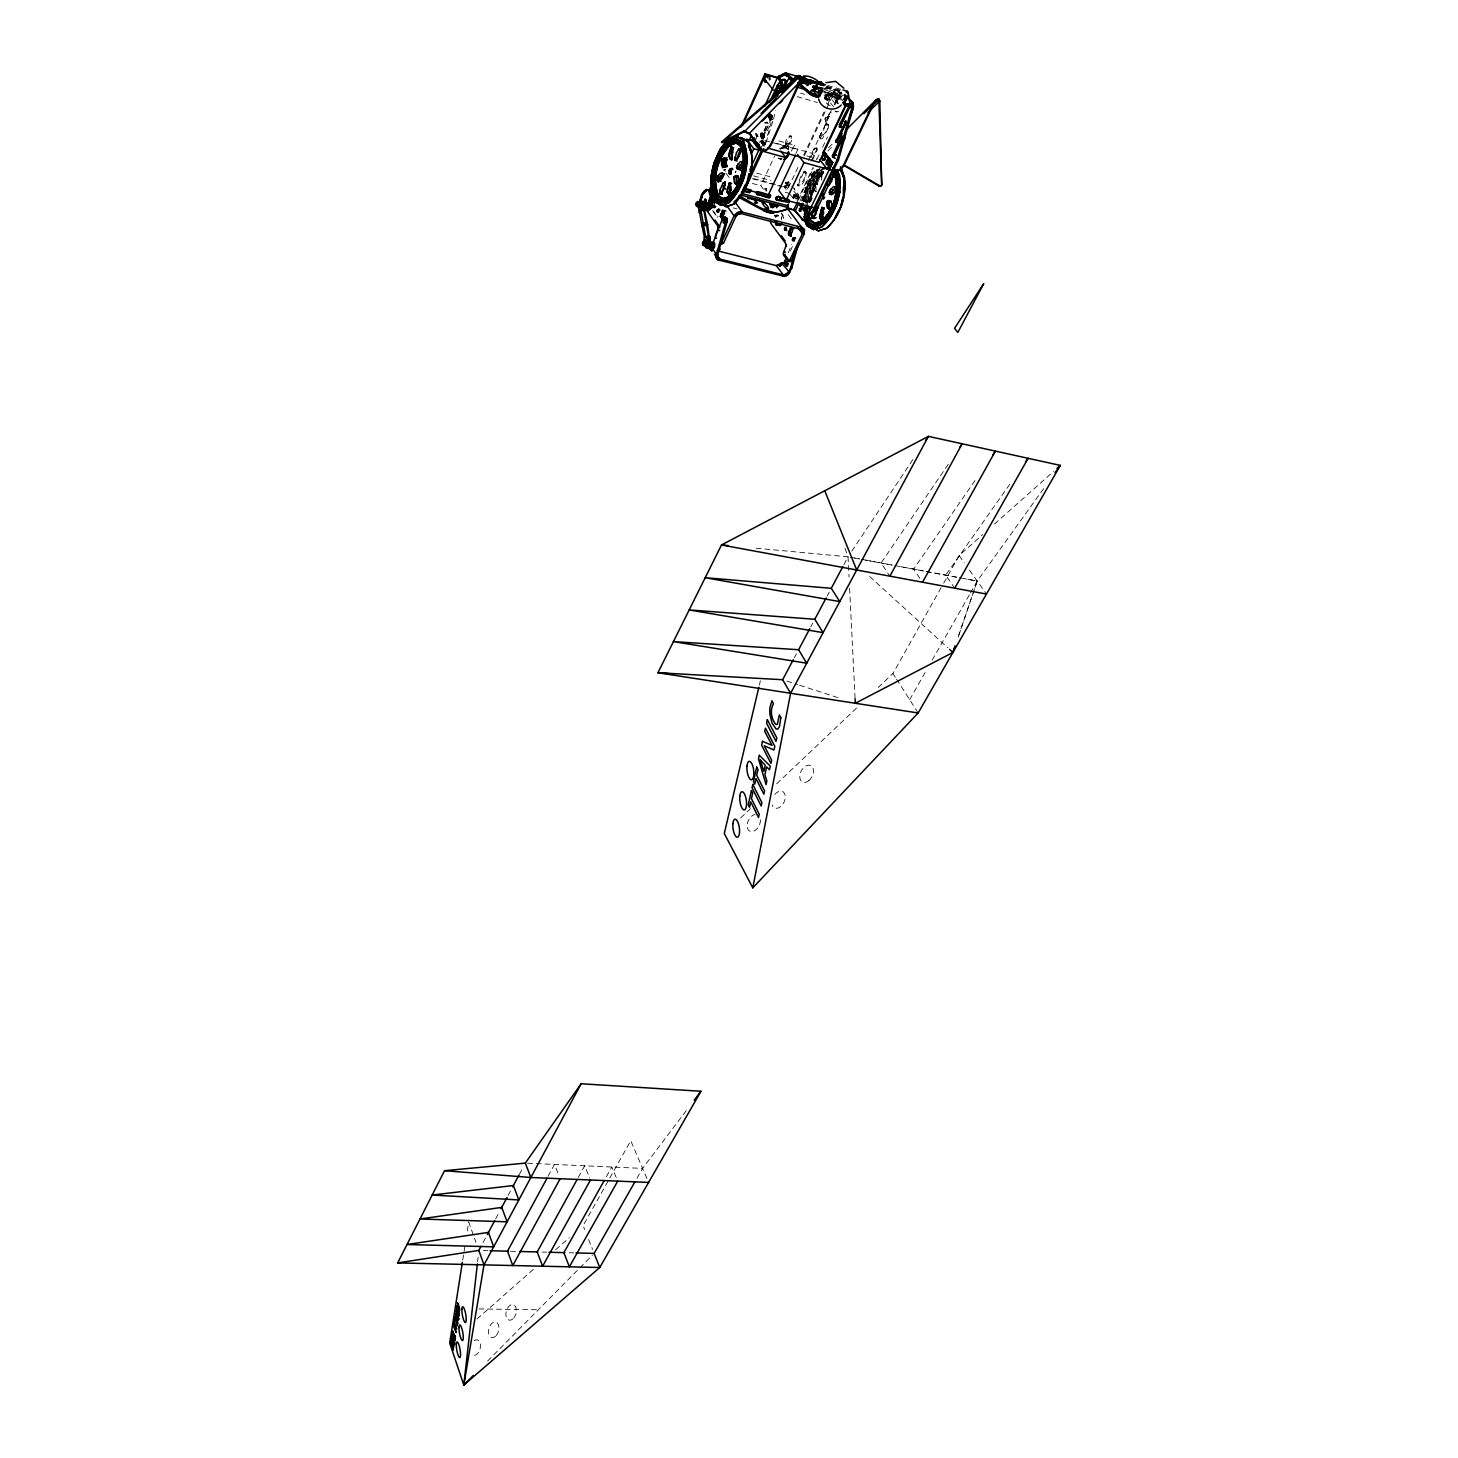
<?xml version="1.0" encoding="UTF-8"?>
<svg xmlns="http://www.w3.org/2000/svg" width="1458" height="1458" viewBox="0 0 1458 1458"><rect width="100%" height="100%" fill="white"/><g stroke="black" fill="none" stroke-linecap="round" stroke-linejoin="round"><path stroke-width="0.75" stroke-dasharray="5 3.75" d="M809.883 201.496L809.7 202.498L812.689 189.157L818.576 176.801L823.241 171.607L818.904 176.29L812.981 188.611M806.146 205.45C806.183 192.602 810.648 178.824 820.763 170.276M807.513 201.386C808.935 190.032 813.181 178.477 822.002 170.768C812.379 179.571 807.313 192.893 807.495 205.797M788.541 146.693L788.523 150.028L788.778 146.748M829.128 97.048C826.322 90.451 824.718 101.932 828.527 95.681C823.223 92.875 827.998 101.659 828.253 95.135M785.461 185.622C788.65 187.225 788.778 181.321 785.534 182.45M803.504 198.306L803.449 200.712L803.631 199.637M815.97 191.709L813.236 188.191L813.4 184.473L817.719 183.927L815.551 183.343L813.4 184.473L813.582 189.704L815.004 191.527M817.719 183.927L815.551 185.075L816.334 191.417L814.184 190.834M803.941 198.361L803.85 200.111L803.558 198.179M783.365 218.39L783.438 217.023M826.176 97.595L827.051 95.809L833.247 94.442L824.973 91.453M820.216 138.619C822.585 134.592 827.014 120.759 825.374 120.03C827.67 120.704 828.217 116.348 825.738 117.169M803.923 201.751L807.039 187.626L803.923 201.55M477.586 1261.68L478.096 1257.179M815.551 185.075L816.334 191.417M827.816 123.894C832.245 129.671 814.712 140.569 822.494 138.674C822.968 136.451 833.63 122.618 825.702 124.185C825.192 127.101 828.709 119.046 827.36 117.661M783.402 217.716L781.397 213.16M462.733 1260.095L465.193 1244.403M467.307 1230.971L468.711 1222.004L473.777 1236.22M823.515 171.807C815.933 178.605 810.593 191.381 809.591 201.805M797.69 198.561L798.055 195.117L795.521 198.106L796.378 198.817M803.23 199.691L805.8 187.718L811.869 174.486L815.642 170.057L812.325 173.757L806.019 187.043L802.684 201.969M803.303 200.712L806.146 187.736M805.217 195.992C806.62 187.244 810.028 178.368 816.006 171.789M804.123 201.204L807.641 188.702L812.981 177.074L819.925 168.946M807.714 202.68L810.63 189.03L816.717 175.817L824.627 166.577M809.518 202.133L812.088 190.141L817.847 178.405L812.489 190.014L809.883 202.17M777.624 214.964L776.494 216.805L774.271 215.073M803.121 201.332L806.219 187.408L811.687 175.707L815.204 171.57L812.106 175.015M804.925 201.204L807.841 188.1M806.055 200.821L808.771 188.629L813.929 177.785L820.544 170.422L825.119 168.8M837.421 103.518C825.1 83.142 835.343 102.479 825.702 99.782M807.951 201.368L810.867 188.355L817.191 175.088L824.955 166.431M796.505 199.053L798.565 197.377L797.854 194.096M796.578 193.659L796.797 195.336L797.089 194.26L794.993 195.664M798.893 196.046L796.815 198.088L797.617 193.914M842.013 96.21C837.074 95.098 831.242 105.432 840.391 96.064M822.02 175.233L821.237 180.537L821.82 176.108M765.65 190.98L766.689 188.756M759.345 685.187L760.383 680.758M776.057 215.128L776.458 216.805M785.716 143.795C789.799 147.13 794.3 131.84 788.523 136.542C779.228 148.752 794.646 146.547 791.238 135.977M809.7 201.969L812.981 188.319M785.242 145.764L789.489 136.651L791.767 136.669M793.389 198.78L793.134 195.919L795.995 193.768M794.701 189.85L794.574 188.428M795.485 198.106L794.519 196.283L793.389 197.103L795.539 195.317M803.449 172.846L797.909 185.767M796.433 198.725L797.872 197.049L796.123 195.992M805.381 171.333C808.315 174.249 801.353 190.305 797.398 185.093C800.715 188.191 809.719 170.003 803.777 171.242M830.404 105.596C823.059 104.192 823.041 90.05 830.477 95.171M825.684 117.187L824.608 119.483M829.201 116.403L825.684 118.226L825.155 120.157M835.27 103.718L830.404 97.832L830.586 96.137L828.782 99.545M828.727 125.534L826.322 124.805L828.381 124.586M811.158 161.109L816.735 149.317L816.389 147.641M812.616 159.833L817.282 150.01L816.772 148.06M819.013 137.927L821.492 132.678M787.885 184.82L786.646 182.286L785.37 182.542M767.473 135.667L770.99 122.946M772.868 121.196L764.757 146.456M773.451 119.082L775.784 110.589M819.287 137.362L821.692 132.259M762.716 142.465L765.505 143.777L762.99 149.245M806.766 188.465L812.489 175.926L819.852 167.287M779.957 149.226L784.258 147.586L786.846 148.279L787.94 144.98M806.128 202.443L803.504 197.796L817.063 169.31M788.286 252.799L791.639 244.525M790.473 251.068L792.988 244.871M760.11 141.973L761.258 140.916L761.477 142.155M788.486 181.794L787.739 183.343L787.885 181.63L789.434 183.161M755.882 133.644L756.374 136.56L755.9 133.589L758.142 134.209L755.663 139.64M760.784 141.207C758.342 142.027 766.872 141.353 762.953 145.873M787.684 146.456L788.505 144.615M712.579 210.553L717.5 217.515L718.029 216.349M763.919 130.91L767.655 122.764M764.375 131.238L767.455 122.381C765.632 124.695 762.589 122.108 766.507 122.29M765.213 131.275L768.949 123.128M766.015 130.363L769.751 122.199M767.309 130.728L771.045 122.581M760.894 148.279L763.245 143.157L761.131 140.405M763.463 146.092L766.307 139.913M763.263 188.957L760.839 185.713L774.654 155.933M791.384 151.14L794.191 145.162L776.731 140.296M795.813 153.619L797.69 149.645L794.191 145.162M826.886 100.146L827.36 99.089L825.356 99.436L825.009 96.629M788.814 182.141L789.27 185.184C786.5 191.508 779.155 180.61 787.776 191.454M787.994 184.492L786.463 185.895M829.11 97.085L827.688 98.506L826.194 97.65M797.927 167.397L788.286 187.863L783.985 186.697M803.704 155.113L823.952 112.12M827.798 103.937L832.627 93.695M842.104 93.604C835.106 88.409 827.233 92.711 840.938 94.624M775.784 215.219L774.453 216.167M804.306 155.86L833.247 94.442L830.513 95.335M834.104 92.419L834.778 91.016M775.547 217.297L776.677 214.891L775.565 217.206M833.411 92.783L842.05 94.205M825.483 87.662L840.227 91.161M839.644 94.041L840.3 92.656M801.08 176.035L797.38 185.057M808.479 160.362L831.206 112.157M840.209 93.075L834.632 104.885L840.081 96.884M810.885 157.118L815.058 148.643M821 87.407L841.102 93.312L841.776 91.927L827.561 87.444M835.325 93.877L840.865 95.499L841.521 94.096M796.943 201.368L813.054 167.397M816.845 159.396L819.688 153.418M822.604 147.258L827.488 136.997M786.627 183.034L785.297 183.125L787.302 184.054L785.333 185.093L787.429 183.726L786.646 182.286M798.419 200.056L813.6 168.089M800.077 200.748L814.639 170.094M801.317 201.076L815.879 170.44M805.162 202.006L807.677 201.951L804.743 198.124L818.303 169.657M817.774 176.582L811.887 188.939L808.898 202.279L812.179 188.1L818.102 176.072L822.44 171.388L818.211 175.962M822.932 171.461L809.846 198.871L803.978 197.286L802.574 200.256L803.504 197.796L804.743 198.124M759.673 142.574L760.055 141.335M761.677 142.283L763.846 137.69L761.677 141.863L762.425 143.139L761.386 143.121M483.072 1242.508L486.316 1236.402M495.629 1218.924L499.711 1211.234M508.113 1195.469L511.284 1189.509M519.358 1174.328L523.331 1166.856M794.337 657.74L796.469 653.749M810.757 626.885L812.78 623.076M827.178 596.049L829.237 592.167M843.872 564.683L848.064 556.81L753.148 547.916M548.08 1176.26L554.496 1164.413L558.542 1174.638M578.225 1177.517L584.713 1165.78L589.67 1177.955M756.757 136.396L757.796 136.05M606.382 1176.715L611.831 1166.983L616.88 1179.103M878.19 687.52L892.934 673.541L942.597 585.041M943.709 583.091L959.145 555.553L982.765 534.521M636.964 1178.264L642.595 1168.368L687.392 1109.192M909.646 699.676L926.541 670.024M932.172 660.146L969.351 594.9M970.481 592.932L977.225 581.068L1044.511 487.428M809.336 201.587L812.379 197.923M763.044 145.654L763.646 142.993M831.315 110.407L826.923 117.733L831.115 111.61M836.163 111.81L835.671 111.501M836.928 100.037C842.123 97.157 829.875 94.478 837.986 97.777M840.756 97.194L838.951 97.558L839.407 99.126L839.48 96.811L843.963 95.043M835.161 103.773L836.673 98.852M851.818 551.16L913.328 458.942M836.947 111.883L834.924 111.045M948.229 464.282L881.088 563.025L889.872 576.165M974.946 480.611L913.637 569.149L922.549 582.216M1009.793 484.275L945.695 575.163L954.735 588.194M763.992 189.285C765.796 187.043 768.621 189.485 764.94 189.412M766.78 191.29L766.671 190.014M825.738 124.167L828.18 124.823M803.85 172.299L806.274 172.919M795.047 196.994L796.086 196.01M789.27 185.184L788.158 186.478M817.902 170.13L812.306 176.71L819.396 168.599M817.063 179.352L823.752 171.497M793.699 198.452L794.355 196.994M761.732 142.611L763.372 142.027M820.216 168.818L813.436 176.546M818.558 177.293L824.025 171.388M765.76 122.162L767.4 122.217M784.149 145.472L781.597 148.151L784.386 145.527M487.61 1361.043L578.206 1269.499M579.81 1267.895L592.549 1255.028M828.581 117.697L827.543 117.934M828.472 147.75L833.302 143.121M827.506 117.916L829.274 116.221M827.834 151.049L833.101 145.964M740.646 817.956L750.469 808.643M776.677 783.784L856.903 707.713M994.556 523.987L1053.587 471.408M477.058 1318.925L535.195 1267.767M555.717 1249.706L569.404 1237.678M840.318 97.449L838.988 98.561L840.227 97.704M762.242 143.977L763.245 143.157M830.732 96.374L833.247 94.442L829.128 96.41M803.814 172.336L805.928 172.026M792.97 197.96L789.088 193.185M779.41 148.534L783.857 146.893L787.976 149.336M838.55 111.355L836.582 111.956M803.868 171.224L805.727 172.226M785.844 187.426L784.769 185.421M838.459 97.886L840.008 96.921M792.824 197.322L794.519 196.283M813.4 184.473L815.551 183.343L817.355 184.2L818.284 186.843M793.134 195.919L794.774 194.825M829.511 99.053L827.433 100.037L830.404 97.832L828.964 97.413M725.246 169.328L724.28 170.021L725.774 169.638M830.058 95.08L825.447 96.009L826.522 96.319M814.603 149.263L813.546 149.5L816.352 147.623M723.842 170.222L725.647 171.224M782.144 147.222L786.172 147.513L787.921 149.281M833.94 90.979L835.981 92.474M782.691 147.914L786.7 148.187L788.432 149.864M785.771 187.426L787.083 187.207M815.696 148.242L817.318 148.752M781.288 159.815L777.971 158.065L781.379 159.797M478.935 1308.938L538.385 1309.74M483.363 1250.563L487.883 1250.672M510.5 1251.256L517.28 1251.438M542.139 1252.076L546.659 1252.185M569.276 1252.768L573.796 1252.896M527.577 1163.211L642.614 1168.405M850.251 557.193L859.163 558.87M861.405 559.289L892.588 565.139M894.811 565.558L923.771 571.007M925.994 571.427L957.177 577.295M959.419 577.714L977.225 581.068L957.924 637.766L977.225 581.068L964.631 578.735M854.661 558.049L863.482 559.708M865.669 560.127L891.95 565.066M900.625 566.688L924.317 571.153M926.45 571.554L956.211 577.149M840.865 95.499L840.974 94.661M838.514 103.591L836.819 101.349L837.129 102.862M733.046 207.856L737.128 208.931M781.761 213.688L783.329 215.784M752.328 183.435L760.839 185.713M785.115 192.219L791.366 193.914M793.462 194.461L801.809 196.702L804.287 199.946M753.513 175.871L770.918 180.573M753.804 178.569L781.816 186.114M752.219 178.751L782.399 186.879M756.647 173.101L771.847 177.22M778.481 158.448L782.053 158.904L778.426 158.412M776.385 143.303L811.814 153.181L816.626 159.268M764.903 140.497L797.69 149.645M761.24 143.23L765.523 144.415M806.93 155.933L813.236 157.683M797.143 96.611L817.464 102.534M841.011 97.832L827.597 90.378M824.827 93.822L841.157 98.615M826.376 94.624L840.683 98.816M840.355 99.235L821.219 89.594L837.238 98.324L837.913 96.921L832.883 93.184L821.875 88.191M824.043 95.062L841.248 100.11M800.515 93.13L804.561 94.314M826.668 86.368L840.555 90.469M826.832 86.715L840.063 90.688M826.085 87.516L842.396 92.328M824.499 91.872L841.357 96.811M822.312 91.562L841.029 97.066M827.652 85.439L840.719 89.302M786.919 681.105L797.599 684.567M799.731 685.26L838.222 697.726M825.957 94.952L827.707 95.535M839.899 91.872L841.175 92.455M827.014 87.462L827.215 89.23L825.738 88.501M795.43 198.634L795.029 198.233M760.62 141.116L761.623 141.317L760.748 142.155M869.679 576.511L947.919 647.899M837.184 102.862L836.254 100.675L838.168 103.992M839.48 96.811L842.833 100.821M827.743 94.825L829.857 95.226M824.936 96.228L834.687 108.038M820.253 137.325L819.651 137.927M763.063 140.588L765.505 143.777M761.987 140.478L765.505 145.053M757.139 135.193L758.233 136.615M807.696 202.133L803.978 197.286L804.287 198.798M791.931 186.059L798.583 194.789M793.899 191.253L798.565 197.377M785.188 185.458L787.83 188.957M788.249 214.709L793.407 221.598M726.193 173.484L731.296 180.482M959.145 555.553L964.321 562.843M969.479 570.133L986.446 594.062M713.345 211.173L717.5 217.515M892.934 673.541L895.321 677.277M896.524 679.136L918.157 712.98M824.59 97.613L825.428 99.272M646.896 1178.41L630.749 1140.721L583.091 1225.631L584.658 1229.604M767.455 122.381L767.929 123.474M588.613 1239.519L592.549 1249.451M474.506 1238.261L475.946 1242.307M845.02 548.244L847.28 554.641M723.551 169.675L724.298 170.13M786.117 143.886L784.313 147.604L786.664 144.943L786.846 148.279M785.734 182.122L785.953 183.307M825.665 123.857L825.884 125.406M848.027 556.774L849.048 577.058M849.595 588.321L855.099 698.746M826.157 120.777L826.322 124.805M760.42 819.797A9.076 5.96 -64.4 0 1 753.586 831.224A9.076 5.96 -64.4 0 1 747.17 824.809A9.076 5.96 -64.4 0 1 755.135 814.493M774.799 794.464A9.149 6.032 -63.7 0 1 784.459 793.389A9.149 6.032 -63.7 0 1 781.215 806.11A9.149 6.032 -63.7 0 1 772.12 804.944M474.087 1340.686A7.928 4.903 -75.3 0 1 480.046 1342.8A7.928 4.903 -75.3 0 1 478.224 1352.787A7.928 4.903 -75.3 0 1 471.627 1354.118M810.684 201.714C812.543 193.331 815.241 180.209 823.46 173.101C815.514 180.391 812.944 191.618 810.684 201.714M781.725 216.586L781.433 219.374L781.561 215.11L781.725 216.586M735.342 172.737L735.944 171.242L735.342 172.737M822.166 174.814L823.515 172.208L822.166 174.814M757.121 135.175L755.9 133.589L757.121 135.175M778.372 215.328L777.898 216.331L778.408 215.292M836.509 95.207L838.678 96.301L836.509 95.207M808.88 780.631A9.222 6.105 -62.9 0 0 811.14 765.778A9.222 6.105 -62.9 0 0 799.895 775A9.222 6.105 -62.9 0 0 808.88 780.631M496.267 1335.492A7.964 4.957 -75.1 0 0 496.358 1322.333A7.964 4.957 -75.1 0 0 488.503 1331.591A7.964 4.957 -75.1 0 0 496.267 1335.492M513.726 1318.087A7.983 5.012 -74.8 0 0 513.781 1304.928A7.983 5.012 -74.8 0 0 505.853 1314.241A7.983 5.012 -74.8 0 0 513.726 1318.087"/><path stroke-width="1.5" d="M714.402 247.04L714.347 244.415M837.457 191.198L837.676 177.657L834.468 169.237L837.493 176.564L837.785 189.576L834.577 203.792M839.826 192.492L839.826 191.563L839.061 195.427M825.374 156.134L824.59 160.325L822.403 159.724L822.348 156.917M828.891 165.374L829.001 161.893M805.29 214.198L804.251 217.206L805.8 210.973L804.196 214.545L805.909 214.362M806.347 210.517L806.383 206.034L804.306 207.473M761.769 136.76C765.742 133.48 759.673 141.554 760.912 133.717C764.247 131.821 765.013 140.861 763.245 134.774C757.486 129.671 763.992 140.715 761.823 137.872C764.921 136.578 762.206 133.516 763.5 137.763M744.382 165.902L744.455 155.477M718.229 181.721L718.265 176.965M718.466 212.267L719.505 209.843M719.067 181.412L719.104 177.183M706.784 205.177L706.711 206.343L707.258 205.195M716.716 211.191C718.666 215.164 718.174 205.797 716.716 211.483M777.278 89.685L777.223 92.638M742.887 152.179C745.038 168.636 740.135 186.66 728.162 198.47L721.181 200.967L715.568 197.45L712.433 188.866L713.363 171.297M812.598 80.992L809.737 79.898L812.598 80.992L811.887 82.559L794.975 77.274L796.87 78.659M828.964 200.548L826.759 201.678L827.561 208.111L829.383 209.004L831.589 207.893L831.753 204.12L830.787 201.441L828.964 200.548L826.759 201.678L827.561 208.111L829.383 209.004L831.589 207.893L831.753 204.12M826.759 201.678L831.133 201.131L828.928 202.261L829.128 207.528L830.568 209.387M706.437 209.168C705.69 205.469 712.251 211.082 711.194 206.343M723.551 158.284L721.473 159.487L721.601 164.809L723.879 166.813L725.975 165.629L726.139 161.82L723.551 158.284L721.473 159.487L722.166 165.957L727.105 165.92M727.506 159.76L725.792 158.904L723.715 160.088L723.861 165.41L725.191 167.251M725.975 165.629L726.139 161.82M736.272 175.598L734.158 176.782L734.303 182.159L735.67 184.036L738.75 183.052L738.933 179.206L738.021 176.473L736.272 175.598L734.158 176.782L734.887 183.325L736.636 184.218L738.75 183.052L738.933 179.206M734.158 176.782L738.55 176.199L736.436 177.384L736.582 182.779L737.948 184.637M706.948 243.03L706.383 245.272M812.944 218.39L811.869 218.117L812.051 214.381L815.241 207.729M814.22 214.946L814.038 218.682L815.459 211.155L818.503 207.473M817.227 210.317L817.409 206.562L815.988 214.107L811.869 218.117L812.051 214.381M832.937 177.639L833.119 173.867L831.68 181.485L828.563 185.239L827.47 185.603L827.433 183.799M714.11 198.817L713.8 201.66L715.258 202.261M704.141 239.458L705.107 240.169M737.219 161L734.96 160.38L736.399 152.616L739.388 148.716L741.593 148.643M735.16 156.553L734.96 160.38L739.024 156.134L740.245 152.179L740.445 148.333L738.331 149.609M725.337 183.744L723.423 186.679L722.02 194.388L719.76 193.786L719.96 189.977L723.077 183.143L725.173 181.922L723.751 189.649L719.76 193.786L719.96 189.977M724.954 185.749L725.173 181.922L723.077 183.143M740.919 126.955L764.994 73.829L765.432 77.438L763.682 79.789L766.124 82.359M702.61 243.723L702.683 245.163M705.016 242.301L704.688 244.306M700.952 202.17C700.204 203.482 699.147 201.058 701.407 204.193C702.227 208.549 694.701 207.328 695.721 203.664M708.059 245.527L708.406 241.973L706.31 244.835M709.609 239.768L707.586 224.696L703.357 224.022L701.881 225.498L705.344 241.682L707.604 239.458C707.221 227.867 709.937 249.938 708.041 247.022M703.23 224.277C708.151 222.673 703.248 224.769 703.084 225.644L701.717 224.568L699.548 212.139L699.712 209.588L701.863 207.091M706.765 206.161L707.385 203.209L705.763 203.427M846.314 92.528L846.642 90.979L848.192 92.328L849.905 103.864L845.184 103.609M699.731 206.981L700.296 202.407M845.622 97.012L843.672 103.299M846.898 97.376L843.781 104.247L848.356 106.07L849.905 103.864L846.314 104.265L845.658 105.669L849.249 105.268M710.739 200.329L709.262 205.305L704.743 210.408L705.599 209.077M711.413 200.493L710.319 204.867M771.993 116.604L770.462 116.64L772.084 116.494L770.207 114.69L768.84 116.986L770.571 119.702L771.683 116.385L770.243 119.52L772.066 119.283M634.704 1182.219L594.135 1253.406L599.748 1267.512L397.669 1262.92L444.544 1170.701L525.317 1163.12L581.141 1083.75L700.952 1091.258L599.748 1267.512L463.808 1385.1L477.349 1263.922M725.792 158.904L723.715 160.088L724.426 166.558L722.166 165.957M736.436 177.384L737.165 183.945L738.896 184.838M828.928 202.261L829.748 208.694L831.57 209.588M722.02 194.388L722.22 190.561M737.183 159.159L738.659 153.236L741.666 149.336M740.245 152.179L740.445 148.333M710.155 197.687L708.169 205.232L704.943 208.33M711.158 197.96L710.028 202.972L711.431 203.391M706.128 207.455L708.752 205.906M706.401 200.038C705.308 199.072 704.67 200.748 705.235 199.163M707.276 206.58L710.356 196.192L708.46 189.959L706.328 189.54L703.886 191.162L699.895 200.803L701.699 194.515L706.365 189.504C714.183 190.16 711.212 201.641 708.697 206.179M806.219 210.043L806.693 206.89L805.818 209.642M769.696 79.68C771.318 75.852 765.067 74.759 763.992 78.386L764.557 80.846M772.904 207.71L770.826 207.236M771.446 205.906C777.406 209.97 769.696 203.482 772.813 207.127M707.002 243.595L708.169 241.992M761.732 136.268L762.589 137.271M794.1 239.75L795.266 238.073M800.351 204.503C799.932 201.933 800.697 207.874 802.283 204.922M797.672 82.541C801.025 82.705 821.054 107.145 820.672 88.847C818.375 85.73 804.269 93.658 814.585 90.086L813.929 91.49M806.857 210.189L806.967 208.002M832.463 156.042L832.955 157.172M832.536 155.569L841.357 136.815C843.325 136.104 843.453 136.669 841.357 136.815L843.471 136.305L834.031 155.149L834.249 157.519M835.707 141.08L836.199 142.283L837.202 141.39L845.84 123.329L845.768 120.996L835.726 141.663M836.965 142.009L846.369 121.524M840.428 126.117L839.389 126.791L839.48 124.586L849.267 105.577L849.321 107.91L840.409 126.5M840.482 125.734L849.358 106.817L852.894 102.516L847.791 97.449M837.512 190.998L834.286 204.667M760.037 149.463L760.183 148.552L760.329 149.518M829.456 168.654L829.675 167.233L829.766 168.636M462.368 1262.336L449.702 1343L463.808 1385.1L473.321 1375.477M463.808 1385.1L484.001 1264.888L581.141 1083.75M748.938 173.557L747.498 180.118M747.717 197.595L756.009 200.603M454.386 1321.914L456.81 1328.894M455.133 1319.636L454.878 1321.148L455.261 1316.756L457.32 1325.851M799.039 79.315C811.322 81.557 814.639 85.585 810.265 81.539M808.151 83.434L805.818 82.833L808.589 83.78M706.729 209.004L706.383 210.189L708.351 208.184L709.025 204.357L711.103 204.904L710.429 208.713L708.46 210.736L706.383 210.189L705.125 208.403L706.128 207.856L705.034 209.205L706.802 206.58M732.226 156.042L730.622 159.633L732.955 152.033L731.242 146.802L728.964 156.316L731.752 159.943M731.132 189.704L728.854 195.609L731.187 188.027L729.474 182.742L727.196 192.237L729.984 195.919M823.023 216.586L821.364 220.049L823.734 212.668L821.929 207.437L819.615 216.713L820.562 219.356L823.533 220.632M708.187 245.928L708.023 241.882L706.237 242.757M718.302 228.888L718.101 226.537L706.018 209.351M786.208 246.274L785.99 243.96L770.918 223.457A2.643 1.276 -75.4 0 1 770.735 220.923M820.508 91.672L820.07 92.856L821.364 93.239L821.82 91.945M820.617 91.143C822.184 88.355 816.845 86.386 821.583 88.373L821.364 93.239L818.029 97.212M821.911 91.508C823.424 89.357 818.977 86.277 821.893 89.138M832.573 155.368L832.482 156.535M840.537 125.479L840.628 127.156L841.612 126.919M752.784 887.849L790.601 693.261L928.381 436.361L1060.331 465.394L918.157 712.98L752.784 887.849L724.28 833.484L758.816 687.392M769.113 197.067L770.061 194.953L768.33 197.286L756.811 194.242L757.012 191.727M756.684 193.914L768.858 197.996L770.608 195.7L769.733 197.687M788.067 264.463L786.992 266.03M700.04 204.065L700.15 206.599L699.02 205.979M754.369 143.34C757.832 140.26 752.765 143.321 755.645 143.686L756.319 142.301M714.037 162.895L710.903 177.931L711.158 191.618L714.73 201.386L720.999 205.396L728.8 202.771C744.601 187.007 752.073 160.653 742.76 139.749L736.199 136.031L728.216 139.203C714.22 154.457 705.8 179.206 714.821 199.108L720.671 202.826L727.943 200.384L735.251 192.146L741.229 179.352M712.142 177.22L712.251 185.822M713.327 171.57L715.222 162.767L712.251 176.418L712.342 184.729M707.458 206.927L707.75 205.523M718.265 177.657L718.174 181.977M728.909 170.568L729.474 173.885L731.187 171.862M751.289 166.741L750.269 171.625L751.471 166.084M705.472 208.877L705.69 207.838M786.099 228.56L784.987 230.127L784.477 228.833M802.884 203.3L802.319 204.867M714.256 162.184L710.957 177.457L711.121 191.417L714.73 201.386L721.109 205.414L729.055 202.589C744.546 186.733 752.146 160.508 742.76 139.749L735.488 136.031L727.578 139.713L719.96 149.299L714.165 163.187M806.584 208.148L805.454 210.389M824.9 157.774L824.955 159.578M719.104 177.694L719.031 181.594M734.759 138.474L741.794 141.882L745.475 152.634M735.215 140.588L728.271 143.048C715.04 157.027 708.479 179.498 716.425 197.668L721.929 201.168L727.269 199.363M741.229 137.763L747.863 141.171C757.285 161.893 749.667 188.118 734.158 203.92L726.193 206.726L722.968 204.703M843.471 195.19L844 178.186L840.282 169.183L844.036 178.35L843.526 194.971M741.466 178.769L744.637 164.225L744.455 150.958L740.937 141.645L744.619 152.069L744.509 165.355L741.174 179.662M775.547 197.614L776.731 200.092L789.234 202.48M787.885 154.548L788.523 151.705L787.885 154.548L784.696 157.92L788.432 155.241L784.204 159.287M788.432 155.241C790.254 147.878 787.684 160.088 783.985 159.378M713.053 242.903L722.093 219.702L725.045 217.151L725.683 221.835L715.823 256.389L717.427 259.724L784.349 276.4L788.268 274.487L791.858 267.944L798.62 243.012M794.063 239.914L795.175 238.11M804.269 207.546L804.324 210.335L805.399 210.426M824.299 158.612L823.369 159.122M827.215 160.052C822.585 166.558 832.154 163.114 827.233 160.034M804.506 219.721L806.803 225.516L813.491 229.507M730.367 186.26L729.51 193.203M833.502 203.883C836.856 192.62 839.152 179.753 832.974 169.019C841.394 186.77 835.252 210.171 820.617 223.056L813.455 225.188L807.714 221.689L806.074 217.497M835.798 198.051L837.585 190.16L837.293 177.894L834.486 170.969L837.475 178.933M846.005 122.855C846.806 119.173 842.979 123.019 846.278 121.615M785.097 264.372L786.281 262.586L788.104 263.552M720.653 213.725L721.619 218.044L724.535 213.342L724.097 210.553L722.457 210.371M722.421 214.198L722.639 218.026L720.452 216.404L722.439 210.389M776.494 90.305L775.273 92.018L776.458 93.276M769.915 194.807C768.986 195.901 755.025 188.228 757.303 194.935M706.601 207.601L705.034 209.205M784.131 85.311L785.297 80.409L783.292 79.425L779.83 80.81M785.844 81.083L785.589 85.001M784.477 228.778L784.914 227.539M788.559 231.366L788.814 235.157L790.509 235.321L792.569 231.038L792.095 228.268L790.4 228.068M790.272 231.804L791.275 236.068M711.304 177.001L711.486 189.886L714.821 199.108L720.781 202.844C732.827 201.259 737.219 188.027 741.521 178.514M844.073 98.397L843.453 99.436M698.838 204.685L700.733 207.437M712.944 249.409L716.334 254.075L716.151 258.066L718.94 260.435L719.596 258.995L717.336 255.879L727.305 221.033L727.105 218.39L725.464 217.479M713.709 245.892L713.636 244.488M786.281 244.98L783.821 251.687A2.679 1.312 -75.5 0 0 783.657 255.241L787.83 260.946A2.679 1.312 -75.5 0 0 789.853 259.925L802.447 233.663L801.809 229.635L741.138 213.561L738.513 213.816L735.889 216.349L734.103 215.893L726.212 204.885M745.002 191.089L749.193 192.11L750.834 190.196M743.671 191.29L749.704 192.802L751.07 190.269M779.155 93.257L781.306 83.616L777.533 77.238L779.611 76.108A8.967 7.345 -47.2 0 0 783.001 74.303L785.826 72.936L825.465 84.801M730.44 186.004L729.51 192.985M716.334 254.075L717.719 254.421L717.737 257.592L719.596 258.995L783.274 274.869C793.316 273.794 791.056 257.537 794.938 251.414M788.231 202.133L789.215 200.439M788.76 202.826L789.489 200.511M781.032 91.526L782.6 83.999L779.392 77.329L785.406 74.486L793.498 81.211M720.872 243.869L734.103 215.893L740.063 211.556L801.627 227.284L804.506 229.835L804.16 234.1L802.447 233.663L802.684 230.82L800.752 229.106L801.627 227.284L786.937 207.71L788.413 204.576L787.648 209.332L771.592 213.269L763.792 210.663L738.714 197.34M714.967 163.624L720.635 150.63M701.717 224.568L703.212 223.11L701.025 210.663L701.972 207.309L702.519 210.444L704.524 210.772L705.216 209.588L702.92 201.222M709.882 206.252C709.044 209.66 703.43 206.125 710.429 208.713L706.747 207.801L704.651 210.389M794.956 210.699L803.194 220.322L812.999 210.189L837.202 159.687L852.219 106.543L852.001 102.734L847.955 97.722M799.112 202.79L795.23 210.954L803.467 220.431L804.962 220.486L814.238 210.517L838.441 160.034L853.477 106.908L853.24 103.117L851.636 102.151L851.964 107.655L853.222 108.02L849.504 117.533M806.074 207.619L806.037 208.84M783.11 87.043L784.659 86.004L783.839 88.81L788.833 77.93L793.17 79.206M756.137 142.082L755.645 143.686L753.349 140.679M820.198 91.417L820.745 92.619M830.258 167.615L831.607 163.332M794.154 79.807L785.662 72.9L777.715 76.91L764.63 106.416M807.914 213.761L832.718 162.476L825.1 152.962L822.895 152.325L830.513 161.874L832.718 162.476L829.31 169.602L835.215 171.242L817.3 208.549L810.448 206.854M831.078 178.587L829.602 184.382L827.47 185.603M710.757 205.305L711.668 203.227L711.704 205.268M715.167 202.698L711.832 201.824L712.014 196.812L710.793 195.208L711.887 196.411C713.782 200.803 710.483 212.777 712.525 202.079M756.192 145.727L756.392 142.1L756.192 145.727L760.383 149.901L759.089 149.536L749.977 169.347M695.739 203.537C700.441 196.794 700.587 211.592 701.262 205.596M784.659 86.004L783.693 89.12M724.571 220.869L724.462 223.038L725.501 222.673M740.901 180.774L741.466 179.134M848.611 105.741L849.321 107.91L850.798 107.637M842.779 137.672L833.703 156.735M787.302 208.858A2.88 1.385 -75 0 1 787.484 205.068L787.648 209.332M716.662 238.219L715.787 238A2.716 1.258 -76 0 1 715.951 234.41L718.375 227.576M833.156 154.985L834.395 153.418L836.619 155.313M833.812 155.168L835.398 153.801L834.213 154.22M775.437 91.325L775.328 89.448M761.459 201.277C765.833 211.61 774.198 211.301 762.935 201.496M706.365 203.956L706.784 202.826M707.731 241.973L706.529 243.759M777.989 94.661L780.905 86.897L780.613 81.32L777.187 85.73L769.66 102.206M777.296 96.447L780.905 86.897L783.055 87.061M740.427 178.878C743.671 167.378 746.095 154.402 740.154 143.34L733.793 140.059L726.868 143.285L720.288 151.523L728.253 141.335L735.689 138.401L741.794 141.882C749.922 161.601 744.345 195.427 721.564 203.026L714.821 199.108M707.531 207.127L710.994 207.929L709.663 207.492M849.54 117.369L853.222 108.02L852.894 102.516M717.19 250.758L776.257 265.593L783.456 262.677A2.661 1.294 -75.6 0 0 784.933 261.073L786.609 256.936M744.4 131.657L749.157 133.571L799.184 82.614L800.114 76.363L797.599 77.274L721.965 142.738L744.4 131.657L799.786 76.253L799.804 81.338L771.3 143.012A14.051 6.579 -74.7 0 1 760.93 149.008L749.157 133.571L743.908 131.02L721.455 142.082L797.07 76.618C801.335 72.7 802.137 80.482 799.877 82.814L771.975 143.194A14.051 6.579 -74.7 0 1 761.623 149.208L760.93 149.008M806.748 212.23L805.49 215.328L807.039 211.957M742.213 161.546L743.598 163.369L740.828 168.344L738.732 169.493L737.001 168.618L737.165 165.592L740.19 161.747L742.213 161.546L744.728 163.679M724.097 222.327C721.109 221.179 726.467 217.698 724.772 223.22M715.04 163.46L720.544 150.757L727.651 141.827L735.306 138.546M703.631 206.799L703.558 203.026M707.44 206.981C704.688 208.622 712.178 208.494 707.112 207.692M713.91 206.726L714.384 202.024M710.155 245.637L709.353 246.839M743.598 163.369L740.354 168.763L737.001 168.618L740.901 170.057L738.714 168.107L739.443 166.212L742.468 162.367L744.473 162.166M741.466 192.584L741.885 191.654M742.104 191.818L741.721 192.802M742.505 191.144L745.257 184.984M826.358 154.53L825.082 152.981M828.782 159.651L829.092 157.938M835.033 186.861L836.491 188.683L833.648 193.513L831.461 194.607L829.657 193.714L829.821 190.743L832.937 187.025L835.033 186.861L837.585 188.975M724.116 222.309L724.353 219.848M709.098 190.615L711.759 184.729M764.867 82.013L765.341 80.955L764.557 81.484M722.074 164.444L725.136 157.683L722.166 164.007M722.421 167.816L727.05 157.592M723.897 166.54L726.685 160.398M736.873 137.927L738.714 133.826M742.432 125.661L765.578 74.558L778.681 78.404M725.665 166.613L726.23 165.337M726.412 166.759L727.068 166.759M766.124 80.7L766.088 82.377M728.927 170.513L730.021 168.727L732.281 169.092M713.873 206.799L710.447 207.528M737.365 159.159L741.01 151.158M718.338 175.343L716.735 178.86L718.758 180.847L722.33 177.985L723.715 174.832L722.366 173.01L720.398 173.21L717.464 176.983L716.735 178.86L720.999 181.448L717.281 179.972L718.958 180.847L721.017 179.735L723.715 174.832L722.366 173.01M720.598 175.944L718.994 179.462L722.658 173.812L724.626 173.63M748.738 141.244L751.544 135.102M759.6 148.88L759.891 150.429L753.786 148.734L746.478 139.13L752.583 140.825L753.057 139.749L751.49 139.549L759.891 150.429L760.274 148.023M754.533 137.817L754.442 139.95L755.499 139.567M772.831 98.451L778.791 85.585M773.633 97.486C773.742 96.611 781.743 83.234 777.187 85.73L778.955 85.384M785.589 74.613L785.844 72.991M786.482 75.725L787.12 74.303M796.742 78.623L795.831 77.274L797.471 78.094M781.871 223.73L780.085 225.48L779.137 224.204L776.622 225.37L774.891 221.27L776.859 225.407M737.183 184.947L739.953 178.915M751.927 152.762L753.786 148.734M710.483 245.709L710.939 242.976L714.384 242.866L713.545 248.352L711.704 248.662L713.071 248.826L714.42 246.675L714.73 243.851L713.035 242.684M769.897 121.087L771.938 116.403L770.462 116.64M762.261 137.398L765.067 132.405M725.373 220.067L724.298 222.6M745.074 185.549L741.539 193.203L742.086 192.237M738.076 163.934L736.436 167.506L738.714 168.107L740.354 164.554M761.568 150.21L742.578 191.454L743.872 191.8L763.81 148.516M795.485 77.967L795.74 75.634L798.182 76.527M741.32 196.283L748.3 180.61L749.795 173.794L748.519 179.935L742.815 192.729L735.579 201.514M797.799 78.404L798.528 76.837M721.546 244.179L723.514 243.14L737.566 212.941M807.367 82.997L801.098 81.101L800.442 82.505L804.196 83.616M802.374 79.844L803.486 77.402L798.346 75.78L781.433 92.619M806.73 82.76L806.074 84.163L808.024 85.311M822.731 159.141C826.486 160.052 824.244 151.96 822.367 156.844M825.975 156.516L824.918 157.737M734.431 201.24L742.013 211.702L741.138 213.561L738.131 213.998L735.889 216.349M801.645 83.963L802.301 82.541L808.771 84.2M805.946 83.07C806.256 78.021 812.343 85.348 806.675 81.502M807.258 85.621L807.914 84.2M809.135 81.739L809.864 80.19M809.427 82.322L808.698 83.89L807.878 83.252M699.184 201.933L700.934 200.931M701.006 205.997L699.804 205.013L700.332 206.58M754.551 202.753C754.861 199.928 760.055 203.774 756.283 202.753M810.448 84.291L811.104 82.869M732.372 147.112L731.242 146.802L729 153.454L729.857 158.958L732.116 159.578L731.387 153.181L733.502 147.422L731.26 154.074L732.116 159.578M763.591 203.719L764.211 202.389M780.814 151.176L785.771 157.573L768.093 195.445L744.601 189.175M798.784 85.348C803.486 86.769 812.033 99.49 817.409 95.809L812.379 89.685M836.491 188.683L835.051 191.8L831.242 194.607L829.657 193.714L831.844 194.297L831.242 193.185L829.073 192.602L830.75 189.121M768.475 209.241L766.088 207.874M777.588 206.489L771.646 204.977L770.389 206.07M775.638 197.486L776.221 199.382L788.705 201.769M795.521 154.985L778.845 190.542L786.172 200.256L809.226 206.398L805.891 213.397L808.078 213.962L811.413 206.981M771.665 207.164L772.284 205.833M776.64 205.141C779.994 208.53 775.948 202.899 775.383 206.234L769.897 204.776M776.513 207.747L777.132 206.416M783.274 274.869L782.618 276.291L786.682 275.671L789.744 272.464L781.342 262.859L779.155 265.156L776.257 265.593L783.274 274.869L785.826 274.596L788.395 272.117M838.696 210.59L835.015 217.916M840.701 206.289L843.125 196.794L841.138 205.56L835.069 218.044M731.752 183.343L729.474 182.742L727.232 189.358L727.25 192.602L729.219 195.208M786.172 200.256L803.941 162.603L797.69 154.621M764.885 80.081L764.375 81.138L763.682 79.789M847.535 93.731L848.192 92.328M797.471 202.061L793.681 210.061L787.466 208.403M845.768 104.101L845.093 105.505L842.542 102.443M823.387 151.705L845.713 104.703M846.734 104.01L819.031 162.312L767.837 148.115M799.513 210.991L799.476 208.385L800.788 208.95L799.64 210.973L801.955 205.942M828.837 162.239L828.108 164.262M833.247 154.712L834.45 153.418L836.291 155.222M803.941 162.603L827.105 169L830.513 161.874M707.968 245.709L707.239 246.657M787.83 260.946L789.543 261.383A2.679 1.312 -75.5 0 0 791.566 260.362L804.16 234.1L804.306 229.38L801.627 227.284M823.114 197.832L823.551 193.768M881.689 184.419L878.864 99.636L873.433 104.466L844.984 163.551A13.833 6.798 -74.1 0 1 834.304 169.31L833.648 169.128A13.833 6.798 -74.1 0 0 844.31 163.369L872.777 104.265L876.349 99.6L878.791 98.944L879.812 101.058L881.689 184.419A2.606 2.023 48 0 1 878.664 185.877L843.945 165.447M827.579 215.711L833.739 203.318M834.559 203.537L828.527 216.313L820.89 224.587L813.181 227.065L806.948 223.293L805.527 219.702L806.948 223.293L813.072 227.047L820.635 224.769L828.199 216.805L834.268 204.339M832.937 189.722L831.242 193.185L835.106 187.626L837.22 187.462M704.579 210.389L705.964 207.601M708.46 246.657L709.08 242.484L711.085 242.793L710.775 246.165L708.388 248.461M710.411 246.949L709.973 236.542L708.406 236.105L706.219 223.621L703.376 225.188M821.929 207.437L819.669 217.078L820.562 219.356L822.731 219.939L821.911 213.597L824.098 208.02L821.929 207.437L823.351 209.314M824.098 208.02L821.802 214.472L822.731 219.939M761.732 138.528L763.336 135.357M800.752 208.458L802.028 206.015M704.651 244.397C700.296 248.953 704.232 235.522 707.495 242.885C708.388 248.972 699.02 245.272 703.886 241.171M830.805 162.148L832.718 162.476L830.805 162.421M484.001 1264.888L478.844 1250.435L480.976 1246.426M487.3 1234.562L494.699 1220.674M501.023 1208.755L507.056 1197.455M512.651 1186.94L518.993 1175.02M790.601 693.261L782.636 679.72L793.28 659.745M798.601 649.739L673.432 641.611L806.711 663.208L798.601 649.739L809.737 628.799M814.803 619.267L689.178 609.936L823.096 632.644L814.803 619.267L826.139 597.98M831.297 588.303L705.216 577.714L839.753 601.589L831.297 588.303L842.815 566.652M702.975 242.356L703.777 241.244M547.023 1178.228L507.512 1251.183L512.779 1265.544L560.164 1178.72M705.453 242.976L706.911 241.7M722.093 219.702L725.045 217.151L725.683 221.835L727.068 222.199L727.141 218.481L725.483 217.479M889.872 576.165L962.152 443.797L959.619 447.515M577.149 1179.486L537.2 1251.948L542.595 1266.218L590.49 1179.978M922.549 582.216L995.395 451.105L992.843 454.805M604.195 1180.615L563.881 1252.641L569.367 1266.82L617.718 1181.126M954.735 588.194L1028.109 458.304L1025.503 462.022M764.229 137.307L763.19 136.487M826.322 156.68L826.941 155.605L824.499 155.332M697.179 205.596L697.598 201.423M736.418 189.759L737.985 187.116M710.192 246.11L709.372 248.753L712.178 251.104L709.062 247.076M841.667 126.864L840.683 126.062M846.715 129.379L875.93 99.946L878.828 98.962L879.812 101.058L867.966 112.448M802.028 205.049L802.538 204.248L802.556 205.45M805.436 214.873L805.49 217.534M848.483 105.887L849.868 106.124M706.073 225.006L707.422 223.785L703.977 207.637L704.524 210.772M699.093 203.391L699.913 202.571M705.526 242.775L706.456 241.718M706.966 208.84L707.75 206.908M721.127 200.931L727.925 198.634L735.105 190.378M828.545 161.145L827.962 162.02M829.948 159.031L829.001 159.177M925.866 440.134L928.381 436.361L721.51 544.946L657.941 672.758L918.157 712.98M747.608 197.759L749.029 198.926M734.103 215.893L737.493 212.358L742.013 211.702M863.81 113.742L877.57 99.8L878.846 99.618L879.429 101.44M816.243 87.024L812.598 87.298L813.327 85.73A6.78 1.877 26 0 0 816.48 84.4L816.261 86.97L821.875 88.191L814.639 87.808L814.585 90.086L813.71 87.516M707.276 248.042L707.221 246.675M779.921 80.719L782.454 79.552M702.519 210.444L701.225 201.149M777.679 77.037L779.028 77.675L777.606 77.128M777.643 91.453L774.909 92.018M784.677 85.986L785.224 83.762M723.642 167.451L727.032 165.173M819.651 96.337L820.417 95.28L814.001 89.722M1055.045 472.738L1060.331 465.394L1056.959 468.401M704.269 239.094L705.344 241.682M694.172 1100.225L700.952 1091.258M777.934 84.819L780.613 81.32L781.907 81.703L782.199 87.28L780.668 87.207M719.687 150.52L726.813 141.59L734.176 138.164L741.794 141.882M699.895 203.883L699.822 202.662M707.513 203.555L703.977 203.3M728.781 198.853L736.873 189.576M723.059 217.114L720.872 217.57M720.106 149.81L727.396 141.098L734.832 138.164M734.668 191.034C742.523 176.837 747.608 158.722 740.154 143.34L744.327 152.343M772.084 119.246C768.33 121.907 769.514 110.972 772.357 116.585M737.219 199.6L743.872 191.8M706.802 205.268L707.731 204.175L707.239 206.635M758.944 144.615L757.905 143.631M818.74 90.469L818.266 91.745M735.452 189.194L728.982 196.702L721.874 198.889M801.08 208.294L800.879 211.301M723.861 211.264L722.202 215.237L722.639 218.026M738.495 196.721L740.518 194.388M742.395 193.44L735.251 200.985M791.056 234.72L789.653 235.631L788.359 233.991L790.382 228.104M714.384 247.076L713.199 246.949M709.499 246.73L710.228 245.691M735.67 191.089C731.88 197.778 722.129 205.596 715.568 197.45M707.185 207.601L706.273 207.255M825.009 156.535L825.993 155.733M824.098 159.104L822.403 159.724M842.323 138.382C839.699 137.252 845.549 142.374 844.893 137.234M700.132 206.398L701.426 207.036M839.407 175.58L837.184 169.474C844.528 189.084 836.673 213.232 821.474 227.12L813.364 229.562L806.803 225.516L804.506 219.666M844.31 176.928L840.464 166.886C850.415 187.207 842.633 213.597 826.376 228.396L818.23 230.838L813.309 227.812L818.357 230.838L826.631 228.213C840.92 215.529 846.387 195.317 844.492 176.746M706.93 243.231L708.351 243.34M843.854 140.241L844.565 137.143M828.053 215.091L820.854 222.892L813.6 225.225M828.873 215.31C824.845 222.327 814.658 229.526 807.714 221.689M828.144 163.114L828.108 164.389M784.933 227.503L785.953 227.193L786.664 230.564M828.545 215.766C824.864 222.017 814.858 229.599 808.534 221.908L807.185 218.518L808.534 221.908M878.664 185.877L879.046 185.476A2.606 2.023 48 0 0 882.072 184.018M761.112 113.414L776.421 97.759M762.352 121.014L769.86 113.378M779.556 103.518L782.673 100.329M702.009 201.386L704.105 203.081L700.405 200.967M699.548 212.139L701.025 210.663M699.731 213.196L699.712 209.588M706.091 226.172L707.586 224.696L704.56 224.423M705.581 201.058L704.451 200.584M704.068 237.964L705.544 236.506L703.357 224.022M756.684 142.447L755.645 143.686L755.59 141.353M837.457 138.291L842.268 133.644M838.113 138.474L841.321 135.375M707.968 205.359L709.025 204.357M709.353 208.038L710.702 208.421L706.911 207.492L710.538 208.549M780.085 225.352L780.85 224.641L779.137 224.204L777.606 225.316M731.114 192.729L729.073 191.8L730.221 189.194M707.422 242.174L706.693 242.739L708.46 241.937M821.273 222.564L824.645 219.721M706.82 205.56L709.171 205.505M779.629 77.165L777.588 77.365M779.684 225.553L780.85 224.641M819.36 96.538L816.735 97.23M815.113 218.354L816.207 217.534M699.038 202.407L700.059 202.061M841.266 105.031C834.322 112.558 820.818 108.931 818.649 98.925M705.162 224.368L706.219 223.621M707.33 189.795C695.229 203.045 705.089 188.173 708.752 190.069M766.908 76.454L765.578 74.558L765.906 76.454M782.563 86.368L784.094 85.329M734.96 160.38L737.092 159.122M719.76 193.786L721.838 192.584M757.34 192.529L758.616 192.055M845.111 103.226L843.708 103.646M777.661 85.02L778.991 87.371M811.869 218.117L814.038 216.969M809.518 208.64L810.119 208.111M712.889 207.71L711.905 207.51M736.254 142.866L729.711 145.399C717.391 158.357 711.322 179.316 718.685 196.156L723.897 199.145M818.94 88.701L814.694 89.539M820.07 92.474L818.375 92.091M785.643 265.702L787.921 263.096M727.433 142.811L736.582 139.294L727.706 143.504C715.003 157.61 708.515 179.753 716.425 197.668M705.38 224.623L703.285 224.623M825.957 82.614L835.634 81.375L843.89 88.227M734.85 142.483L728.508 144.852C715.823 157.61 709.718 178.951 717.281 195.791L721.728 198.926L727.323 197.796C741.612 185.713 747.899 162.786 740.135 145.527L734.796 142.447L728.289 145.016C715.987 157.993 709.918 178.951 717.281 195.791L722.494 199.035M736.126 142.92L729.911 145.235C717.354 158.138 711.376 179.206 718.685 196.156L723.915 199.4M837.585 142.611L835.908 142.119M710.72 195.427L712.142 194.935L713.746 196.502M734.303 202.206L733.811 202.188M814.238 223.202L821.619 221.16C833.484 210.444 838.186 193.24 835.798 177.712M813.947 227.248C836.509 221.379 843.161 188.483 835.325 169.438C843.016 188.483 836.473 221.124 813.947 227.248L806.948 223.293M703.394 204.266L703.558 205.469M813.473 229.562L821.747 226.938C836.017 214.198 841.448 193.987 839.589 175.379M788.268 208.02C770.48 219.192 754.57 203.136 739.315 195.992M748.045 197.541L763.482 201.805M729.656 192.42L730.258 189.212M724.371 199.053L725.574 198.817M816.662 88.719L813.983 89.23L816.571 88.738M701.881 225.498L703.376 225.243L701.881 225.498L703.248 226.573M704.414 224.459L707.586 224.696M776.549 90.287L777.788 90.36M800.314 204.047L802.629 203.683L802.52 205.086M397.669 1262.92L478.844 1250.435M844.601 95.226L846.825 96.702L846.187 100.529L844.911 100.146L844.966 95.153M733.52 140.187L741.01 143.577L744.327 152.981M710.064 207.729L708.132 207M813.783 89.74L812.689 89.758M707.057 236.305L708.406 236.105M703.212 223.11L707.422 223.785M707.239 248.06L705.198 246.256L708.369 248.461M785.333 262.786A2.661 1.294 -75.6 0 1 784.805 263.005L781.342 262.859M699.585 213.196L698.273 206.617L699.257 206.781M803.613 76.162C813.327 74.23 830.841 90.432 807.003 79.68M845.239 95.408L846.879 97.249M809.773 207.838L810.994 207.874M490.143 1250.727L508.241 1251.201M519.54 1251.493L537.619 1251.948M548.919 1252.24L564.756 1252.659M576.056 1252.951L594.135 1253.406M444.544 1170.701L530.876 1177.499L648.61 1182.42M717.427 180.5L719.505 180.61L717.591 180.464M782.636 679.72L657.941 672.758L669.076 673.632M823.023 83.944L821.346 81.921M803.376 78.003L802.246 77.821M778.864 76.363L779.374 76.199M752.583 140.825L753.531 140.897M728.289 545.584L721.51 544.946L986.446 594.062M755.809 201.477L755.609 202.389M707.531 207.929L706.437 207.637M707.968 236.214L709.973 236.542M707.44 235.923L709.445 236.232M703.193 208.968L705.198 209.296M702.902 210.061L704.907 210.389M699.348 212.813L701.353 213.141M699.876 213.105L700.879 213.269M749.157 133.571L743.908 131.02L749.831 133.753L761.623 149.208M801.098 81.101L802.301 82.541M705.016 199.946L705.125 199.035M783.456 262.677L784.805 263.005M718.721 248.607L720.106 248.953M785.097 264.408L786.956 266.03M790.819 266.759L792.168 267.087M718.411 249.482L719.796 249.828M790.509 267.616L791.858 267.944M710.757 248.425L709.809 248.188C708.059 246.967 712.233 246.657 711.194 243.887M756.738 194.206L756.155 193.258M783.657 255.241L785.37 255.66L789.543 261.383M721.746 242.684L723.514 243.14M789.853 259.925L791.566 260.362M784.933 261.073L786.281 261.401M717.919 230.127L719.687 230.583M783.821 251.687L785.534 252.125M718.101 226.537L719.869 226.992L715.021 220.122M720.07 216.203L724.152 217.26M788.814 235.157L791.329 236.05M793.589 237.636L795.576 238.274M723.077 222.691L725.355 223.256M792.368 240.114C794.738 234.61 790.236 240.934 794.264 241.026M712.415 205.56L715.75 206.435M724.097 210.553L725.865 211.009M792.095 228.268L793.808 228.706C790.582 227.412 789.252 233.48 790.509 235.595M718.156 209.533L719.924 209.988M775.638 224.66L777.333 225.097L776.604 221.707L777.333 225.097M705.125 208.403L708.46 210.736M784.659 229.945L786.372 230.382M714.73 201.386L718.101 202.279M806.803 225.516L810.028 226.373M715.568 202.115L713.8 201.66L713.964 197.322M754.059 199.09L761.805 201.204M803.941 217.023L805.181 217.351M709.882 192.31L710.884 192.584L709.463 190.214M717.281 195.791L718.685 196.156M807.841 216.039L809.409 220.067L816.243 223.694L817.974 223.129L815.441 223.584L810.757 220.413L808.406 214.399L810.757 220.413M802.811 206.052L800.351 204.758M812.999 210.189L814.238 210.517M742.086 193.586L788.013 205.778M804.324 210.335L805.417 210.626M741.994 195.372L787.921 207.546M786.937 207.71L791.074 208.804M799.239 210.809L800.478 211.137M776.002 204.904L769.879 204.011M734.887 183.325L737.165 183.945M827.561 208.111L829.748 208.694M788.432 199.454L776.695 196.593L788.96 200.165M746.842 188.92L750.542 189.905M728.964 173.575L731.223 174.176L731.132 168.782M721.473 159.487L723.715 160.088M826.212 164.499L828.399 165.1M762.151 151.049L785.771 157.573M741.557 145.909L738.021 143.886L741.557 145.909L740.135 145.527L743.197 153.655M837.202 159.687L838.441 160.034M742.76 139.749L747.863 141.171C757.231 162.038 749.722 188.392 733.903 204.12L726.084 206.726L722.931 204.721M758.105 144.761L759.399 145.107M832.773 154.785L834.031 155.149M761.951 137.234L763.227 137.581M832.682 156.99L833.921 157.336M836.017 139.913L837.256 140.26M821.237 81.885L819.56 81.812L821.127 83.234M798.055 77.238L795.758 76.016M823.989 85.657L810.466 81.63M839.48 124.586L840.737 124.951M839.389 126.791L840.628 127.156M796.104 86.879L806.857 90.031M845.239 102.534L843.963 102.169L844.146 104.848M810.593 81.684L822.239 85.129M783.001 74.303L787.703 76.199M799.184 82.614L801.062 78.623L799.403 75.761L801.9 77.711M764.994 73.829L779.647 78.131M783.037 79.698L787.411 80.974M819.141 90.469L820.435 90.852M842.906 89.94L847.262 91.234M755.189 202.808L756.429 203.355M771.646 204.977L770.389 204.412M822.075 83.671L821.164 83.252M778.025 76.727L779.392 77.329L778.39 76.545M813.199 87.425L817.081 87.298L816.006 86.459M794.355 209.806L795.558 210.499L793.152 209.351L794.92 210.663M782.199 201.441L778.353 196.32L779.939 197.103M719.596 258.995L717.354 255.897M740.573 137.435L747.863 141.171M734.65 140.296L741.01 143.577M778.353 196.32L780.012 197.213M754.679 199.327L756.046 200.347M844.328 165.064L879.046 185.476M700.551 207.473L699.075 204.412M808.151 216.622L809.409 220.067L814.876 223.347M767.491 77.711L767.309 77.019M806.347 219.921L807.75 223.511L813.892 227.266M792.532 240.588L793.863 237.836M715.659 199.327C737.748 214.071 747.826 163.424 745.311 151.176M809.409 220.067L814.093 223.22L819.906 222.199C834.122 211.337 840.701 189.34 833.611 172.773M729.255 192.274L730.731 189.795M754.77 142.519L755.827 143.358M707.895 248.042L707.203 246.566M705.891 247.732L705.198 246.256M707.75 207.637L706.802 206.836M949.595 649.411L952.912 652.455L855.317 703.266L855.099 698.746M708.023 247.24L705.781 245.4M806.894 79.589L803.595 76.29M704.433 241.08L705.016 242.265M785.826 81.047L784.258 79.242M803.322 207.273L804.78 208.931M844.838 95.098L845.604 96.884M788.833 77.93L792.478 82.413M779.611 76.108L780.158 76.782A8.985 7.345 -47.2 0 0 783.566 74.978M833.94 156.826L835.161 158.357M833.283 156.644L834.505 158.175M763.992 78.386L773.451 90.232M832.682 168.053L835.215 171.242M819.524 159.432L827.105 169M769.66 194.443L770.589 195.664M756.392 142.046L757.923 144.069M806.675 212.121L808.078 213.962L807.167 212.194M798.51 203.664L805.891 213.397M797.289 226.774L802.447 233.663M781.415 235.85L785.188 240.971M731.242 146.802L732.59 148.661M714.42 254.202L718.94 260.435M723.223 185.749L725.701 189.157M729.474 182.742L730.822 184.637M709.846 203.118L711.103 204.904M705.544 236.506L707.604 239.458M781.069 198.653L781.488 200.785M718.685 208.84L719.268 209.916M819.669 92.455L820.034 90.852L819.56 92.127M837.165 142.465L836.947 141.517M835.744 174.905L837.566 182.414M835.015 173.393L837.512 179.553M826.03 155.259L825.1 152.962L825.592 155.878M713.327 195.682L713.891 197.03M833.648 173.028L836.145 179.17M824.754 490.763L856.703 570.005M765.578 74.558L766.27 76.272M786.591 262.768L786.646 265.848M712.433 188.775L712.142 177.001M807.258 211.902L808.078 213.962M806.347 219.866L807.75 223.511M525.317 1163.12L530.876 1177.499M751.253 152.653L748.446 145.363L751.253 152.762M742.268 147.823L744.437 153.546M707.968 206.69L708.351 208.184M706.146 203.045L705.38 199.946L705.982 203.154M769.241 78.386L769.532 79.625M781.014 198.416L781.506 200.657M829.001 168.089L829.31 169.602M703.868 210.262L706.055 222.71M705.362 222.199L705.745 224.368M847.827 95.645L848.392 99.49M838.314 176.782L838.496 178.204M836.473 177.676L836.655 179.206M743.471 152.106L743.616 153.673M843.453 186.515L843.526 191.144M744.364 155.204L744.509 164.827M715.222 207.291A2.643 1.221 -75.8 0 1 714.62 207.747M785.097 255.004A2.661 1.312 -75.5 0 1 785.042 254.111M711.121 242.21A3.39 1.567 -76.2 0 1 712.871 243.851A3.39 1.567 -76.2 0 1 711.376 248.17A3.39 1.567 -76.2 0 1 709.445 247.095M703.43 203.409A3.39 1.549 -75.9 0 1 705.891 204.284A3.39 1.549 -75.9 0 1 703.521 208.931M824.627 197.067A3.189 1.567 -74.6 0 1 823.351 199.108M729.911 174.304A3.244 1.494 -75.3 0 1 730.422 169.438A3.244 1.494 -75.3 0 1 732.809 169.584M722.658 210.663L722.658 211.72L722.658 210.736M775.948 198.653C775.255 202.553 779.301 193.549 775.948 198.653M457.539 1302.996C459.908 1317.376 460.801 1307.99 457.539 1302.996M706.857 244.98L706.857 244.98M780.832 717.737L779.483 726.576L778.007 728.891L776.13 729.055L772.029 723.077L770.097 715.295A13.505 4.957 83.3 0 1 770.006 707.367L771.92 700.751L773.487 703.74C769.842 709.791 771.227 718.32 775.31 723.861A8.784 3.226 83.3 0 0 777.387 724.261L779.356 714.93L780.832 717.737M701.225 198.817L702.063 196.593L701.225 198.817M450.814 1343.183L453.165 1350.217L451.433 1341.761L453.62 1347.593C446.312 1318.797 458.158 1361.827 451.251 1340.613L452.964 1349.033L450.814 1343.183M452.253 1334.671L452.089 1335.619C459.762 1358.437 447.333 1322.06 454.714 1341.214C448.627 1314.114 460.145 1357.89 452.873 1330.99L454.531 1339.975L452.253 1334.671M454.24 1322.88L453.62 1326.488L456.19 1332.521L454.24 1322.88M455.734 1313.968L457.666 1323.828L457.393 1318.633L458.322 1319.946L455.734 1313.968M456.299 1310.578L456.154 1311.471C464.191 1333.997 451.324 1299.843 458.96 1316.173L459.088 1315.444C450.814 1292.9 464.136 1326.725 456.299 1310.578M457.101 1305.876L459.325 1314.023L457.101 1305.876M455.88 1315.007L456.901 1319.563L455.88 1315.007M453.839 1343.201L454.058 1345.005L453.839 1343.201M455.151 1335.51L455.37 1337.351L455.151 1335.51M761.276 134.592C759.782 139.549 763.956 129.671 761.295 134.555M769.022 116.02C768.257 121.834 772.704 110.936 769.022 116.02M751.435 790.582L748.246 804.78L749.503 807.331L750.742 801.845L758.506 817.501L759.235 814.311L751.453 798.656L752.711 793.116L751.435 790.582M752.802 784.44L752.073 787.757L761.149 805.964L761.914 802.647L752.802 784.44M756.702 767.108L753.458 781.579L754.734 784.131L755.991 778.536L763.864 794.191L764.593 790.947L756.72 775.291L757.978 769.66L756.702 767.108M759.345 755.335L758.506 759.035L766.051 784.623L766.872 781.051L764.903 774.69L766.671 766.908L769.459 769.769L770.298 766.143L759.345 755.335M762.479 741.338L761.623 745.202L770.918 763.409L771.665 760.201L764.247 745.767L773.998 750.013L774.836 746.35L765.45 728.162L764.721 731.387L772.047 745.384L762.479 741.338M767.345 719.669L766.562 723.15L775.984 741.338L776.786 737.857L767.345 719.669M760.274 759.928L763.846 771.373L765.231 765.304L760.274 759.928M700.769 204.612L701.353 205.45L700.788 204.576M955.063 646.149L952.912 652.455L955.063 646.149M809.974 92.164L809.318 93.585L816.188 97.066L816.845 95.645L809.974 92.164M764.429 209.332L763.792 210.663L767.473 212.285L773.323 213.16L773.943 211.829L764.429 209.332M983.64 283.745L957.833 332.46L954.553 328.342L983.64 283.745M782.673 263.205L781.415 265.028L782.673 263.205M804.816 219.301L801.827 219.721L803.923 220.632L806.055 219.629L804.816 219.301M780.686 265.593L779.629 266.395L780.686 265.593M814.439 90.852L813.528 91.107L814.439 90.852M699.84 207.036L698.856 206.088L699.876 207.036M488.448 1232.393L407.019 1244.512L493.679 1246.827L488.448 1232.393M501.771 1207.388L419.995 1218.997L507.111 1221.804L501.771 1207.388M513.398 1185.536L432.169 1195.031L518.829 1199.934L513.398 1185.536M710.702 208.421L706.911 207.473L710.702 208.421M715.003 197.504L713.017 192.073L715.003 197.486M732.9 823.606A9.094 3.171 82.3 0 0 737.219 837.238A9.094 3.171 82.3 0 0 738.459 823.788A9.094 3.171 82.3 0 0 732.9 823.606M739.789 796.232A9.204 3.244 82.5 0 0 744.181 809.937A9.204 3.244 82.5 0 0 745.439 796.25A9.204 3.244 82.5 0 0 739.789 796.232M746.97 765.997A9.313 3.317 82.8 0 0 751.435 779.793A9.313 3.317 82.8 0 0 752.729 765.833A9.313 3.317 82.8 0 0 746.97 765.997M456.281 1344.549A7.91 1.658 80 0 0 459.343 1357.416A7.91 1.658 80 0 0 459.616 1347.374A7.91 1.658 80 0 0 456.281 1344.549M458.96 1327.473A7.983 1.695 80 0 0 462.058 1340.394A7.983 1.695 80 0 0 462.332 1330.225A7.983 1.695 80 0 0 458.96 1327.473M461.858 1309.339A8.037 1.731 80.1 0 0 464.993 1322.351A8.037 1.731 80.1 0 0 465.266 1312.036A8.037 1.731 80.1 0 0 461.858 1309.339"/></g></svg>
